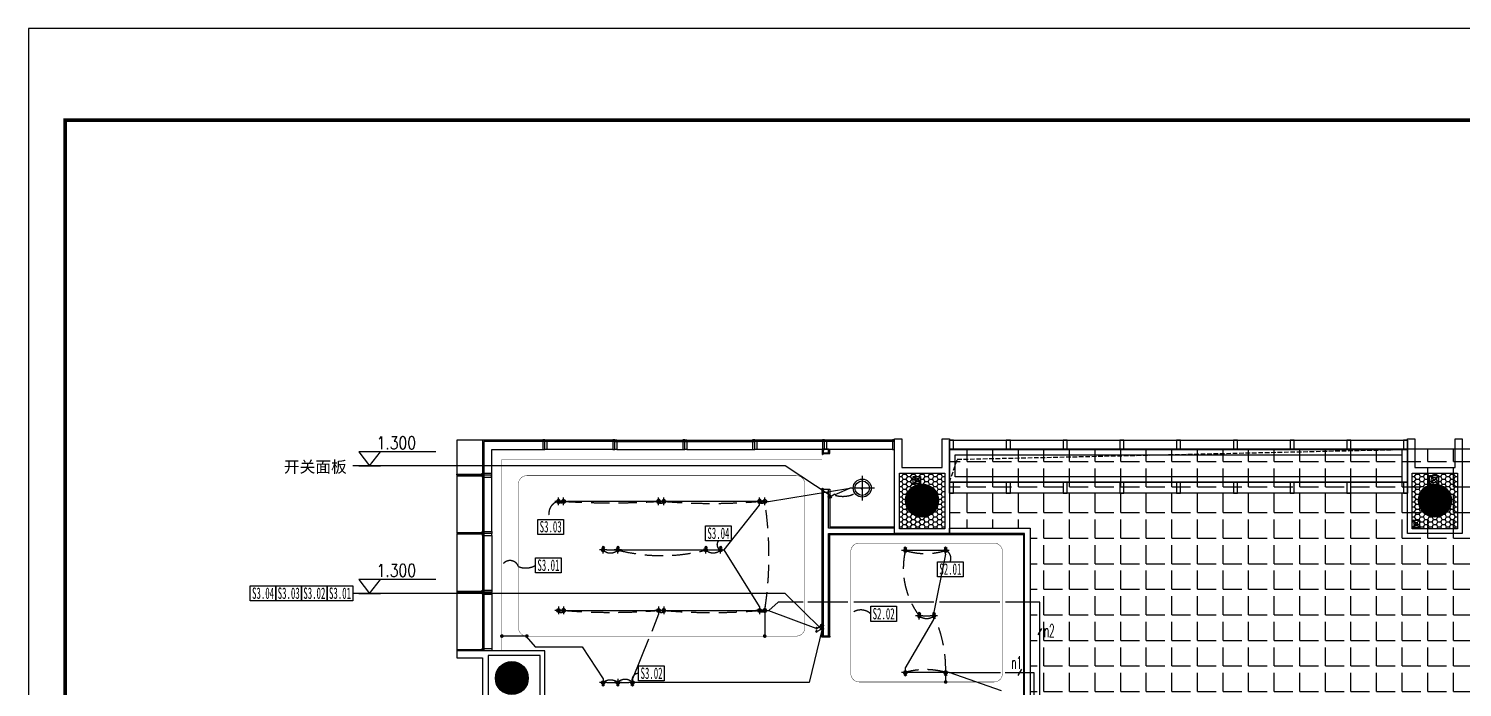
# Model space of a CAD drawing. Extents: x -284868 to 304789, y -137694 to 137894.
# Drawn here: x -21447 to 17694, y 12505 to 30502 of the extents above; entities that cross this region are included whole.
import ezdxf
from ezdxf.enums import TextEntityAlignment as Align

# ---------------------------------------------------------------- set-up
doc = ezdxf.new("R2010")
doc.units = 0
for name, pattern in [('DASH', [0.35, 0.25, -0.1]), ('DASHDOT', [1, 0.5, -0.25, 0, -0.25]), ('DASHED', [0.75, 0.5, -0.25])]:
    doc.linetypes.add(name, pattern=pattern)
doc.layers.get('0').update_dxf_attribs({"linetype": 'CONTINUOUS'})
for name, color, linetype in [('0-墙', 4, 'CONTINUOUS'), ('0-建筑外轮廓', 8, 'CONTINUOUS'), ('0-建筑柱体', 251, 'CONTINUOUS'), ('0-开关', 240, 'CONTINUOUS'), ('0-开关尺寸', 240, 'CONTINUOUS'), ('0-文字说明', 3, 'CONTINUOUS'), ('0-消防栓(给排水)', 9, 'CONTINUOUS'), ('0-窗', 11, 'CONTINUOUS'), ('0-非设计区域', 251, 'CONTINUOUS'), ('C-天花灯具', 3, 'CONTINUOUS'), ('P-完成面', 42, 'CONTINUOUS'), ('TEL_TITLE', 7, 'CONTINUOUS'), ('TEXT_照明_回路标注', 41, 'CONTINUOUS'), ('WIRE-照明', 130, 'CONTINUOUS')]:
    doc.layers.add(name, color=color, linetype=linetype)
doc.styles.add('ARC', font='ARCHSTYL.SHX', dxfattribs={"width": 0.8})
doc.styles.add('HZ_e', font='simplex.shx', dxfattribs={"width": 0.8, "bigfont": 'hztxt.shx'})
doc.styles.add('TT', font='')
doc.styles.add('单线体', font='romans.shx', dxfattribs={"width": 0.8, "bigfont": 'hztxt.shx'})
doc.styles.get('TT').set_extended_font_data('SimSun')
doc.dimstyles.new('ARROW-40', dxfattribs={"dimscale": 40, "dimtxt": 1.5, "dimasz": 0.01, "dimexe": 1, "dimexo": 1, "dimgap": 0.5, "dimtad": 1, "dimdec": 4, "dimrnd": 1, "dimzin": 12, "dimdsep": 46, "dimtxsty": 'ARC', "dimblk1": 'ARROW', "dimblk2": 'ARROW', "dimsah": 1, "dimcen": 0, "dimdle": 1, "dimclrd": 2, "dimclre": 2, "dimclrt": 2, "dimadec": 0, "dimazin": 0, "dimtfac": 0.005, "dimtdec": 4, "dimtix": 1, "dimtmove": 2, "dimatfit": 3, "dimldrblk": 'ARROW', "dimfxl": 1, "dimtolj": 1, "dimtzin": 0, "dimarcsym": 0})

# ---------------------------------------------------------------- blocks, each defined once
blk = doc.blocks.new('_YZH')
at = {"const_width": 0.5}
blk.add_lwpolyline([(-0.25, 0, 1), (0.25, 0, 1)], format="xyb", close=True, dxfattribs=at)
at = {"color": 4}
blk.add_circle((0, 0), 0.5, dxfattribs=at)
blk = doc.blocks.new('sgASGHHHH')
at = {"xscale": 900, "yscale": 900, "zscale": 900}
for p in [(-108646, -884824), (-94646, -884824), (-119846, -889674)]:
    blk.add_blockref('_YZH', p, dxfattribs=at)
blk = doc.blocks.new('A$C3B8026B3')
for p, q in [((950, 52205), (950, 54450)), ((950, 54450), (2345, 54450)), ((4255, 54450), (2455, 54450)), ((4365, 54450), (6165, 54450)), ((6275, 54450), (8075, 54450)), ((9985, 54450), (8185, 54450)), ((11895, 54450), (10095, 54450)), ((0, 53755, 0), (0, 53769, 0)), ((0, 53769, 0), (687, 53769, 0)), ((687, 53755, 0), (0, 53755, 0)), ((0, 53743, 0), (0, 53728, 0)), ((687, 53743, 0), (0, 53743, 0)), ((0, 53728, 0), (687, 53728, 0)), ((687, 53749, 0), (687, 53804, 0)), ((687, 53804, 0), (948, 53804, 0)), ((687, 53769, 0), (687, 53755, 0)), ((687, 53749, 0), (687, 53694, 0)), ((948, 53749, 0), (687, 53749, 0)), ((948, 53749, 0), (687, 53749, 0)), ((687, 53728, 0), (687, 53743, 0)), ((687, 53694, 0), (948, 53694, 0)), ((948, 53804, 0), (948, 53749, 0)), ((948, 53694, 0), (948, 53749, 0)), ((950, 52095), (950, 50605)), ((950, 50495), (950, 49005))]:
    blk.add_line(p, q)
for points in [[(700, 54700), (0, 54700), (0, 52156)], [(2400, 54700), (700, 54700)], [(700, 54700), (700, 52150)], [(2400, 54662), (738, 54662)], [(738, 54662), (738, 52150)], [(4310, 54700), (2400, 54700)], [(4310, 54662), (2400, 54662)], [(4310, 54700), (6220, 54700)], [(4310, 54662), (6220, 54662)], [(6220, 54700), (8130, 54700)], [(6220, 54662), (8130, 54662)], [(10040, 54700), (8130, 54700)], [(10040, 54662), (8130, 54662)], [(11950, 54700), (10040, 54700)], [(11950, 54662), (10040, 54662)], [(0, 52144), (0, 50556)], [(700, 52150), (700, 50550)], [(738, 52150), (738, 50550)], [(0, 50544), (0, 48956)], [(700, 50550), (700, 48950)], [(738, 50550), (738, 48950)]]:
    blk.add_lwpolyline(points)
for points in [[(2400, 54712), (2345, 54712), (2345, 54450), (2400, 54450)], [(2400, 54712), (2455, 54712), (2455, 54450), (2400, 54450)], [(4310, 54712), (4255, 54712), (4255, 54450), (4310, 54450)], [(4310, 54712), (4365, 54712), (4365, 54450), (4310, 54450)], [(6220, 54712), (6165, 54712), (6165, 54450), (6220, 54450)], [(6220, 54712), (6275, 54712), (6275, 54450), (6220, 54450)], [(8130, 54712), (8075, 54712), (8075, 54450), (8130, 54450)], [(8130, 54712), (8185, 54712), (8185, 54450), (8130, 54450)], [(10040, 54712), (9985, 54712), (9985, 54450), (10040, 54450)], [(10040, 54712), (10095, 54712), (10095, 54450), (10040, 54450)], [(11950, 54712), (11895, 54712), (11895, 54450), (11950, 54450)], [(688, 52150), (688, 52205), (950, 52205), (950, 52150)], [(688, 52150), (688, 52095), (950, 52095), (950, 52150)], [(688, 50550), (688, 50605), (950, 50605), (950, 50550)], [(688, 50550), (688, 50495), (950, 50495), (950, 50550)], [(688, 48950), (688, 49005), (950, 49005), (950, 48950)]]:
    blk.add_lwpolyline(points, close=True)
at = {"elevation": 0}
blk.add_lwpolyline([(688, 52156), (688, 52170), (0, 52170), (0, 52156)], close=True, dxfattribs=at)
for points in [[(0, 52144), (688, 52144), (688, 52129), (0, 52129)], [(0, 50556), (688, 50556), (688, 50570), (0, 50570)], [(0, 50544), (688, 50544), (688, 50529), (0, 50529)], [(0, 48956), (688, 48956), (688, 48970), (0, 48970)]]:
    blk.add_lwpolyline(points, dxfattribs=at)
blk = doc.blocks.new('A$C770634BF')
at = {"layer": '0-建筑外轮廓'}
h = blk.add_hatch(dxfattribs=at)
h.set_pattern_fill('HONEY', color=251, scale=50)
h.set_pattern_definition([(0, (-82816.545, 746571.914), (119.0625, 68.74075), [79.375, -158.75]), (120, (-82816.545, 746571.914), (-119.062486, 68.7407746), [79.375, -158.75]), (60, (-82816.545, 746571.914), (1.4e-05, 137.4815246), [-158.75, 79.375])])
h.paths.add_polyline_path([(10430, 900), (11670, 900), (11670, -619), (10430, -619)])
h = blk.add_hatch(dxfattribs=at)
h.set_pattern_fill('HONEY', color=251, scale=50)
h.set_pattern_definition([(0, (-68816.545, 746571.914), (119.0625, 68.74075), [79.375, -158.75]), (120, (-68816.545, 746571.914), (-119.062486, 68.7407746), [79.375, -158.75]), (60, (-68816.545, 746571.914), (1.4e-05, 137.4815246), [-158.75, 79.375])])
h.paths.add_polyline_path([(24430, 900), (25670, 900), (25670, -619), (24430, -619)])
at = {"layer": '0-建筑外轮廓', "color": 42}
for points in [[(10300, -750), (10300, 1840), (10500, 1840), (10500, 1050), (11600, 1050), (11600, 1840), (11800, 1840), (11800, -750)], [(24300, -750), (24300, 1840), (24500, 1840), (24500, 1050), (25600, 1050), (25600, 1840), (25800, 1840), (25800, -750)], [(10430, 900), (11670, 900), (11670, -619), (10430, -619)], [(24430, 900), (25670, 900), (25670, -619), (24430, -619)], [(750, -3950), (-1650, -3950), (-1650, -4150), (-950, -4150), (-950, -5250), (-1650, -5250), (-1650, -5450), (750, -5450)]]:
    blk.add_lwpolyline(points, close=True, dxfattribs=at)
at = {"layer": '0-建筑外轮廓', "color": 251}
for points in [[(10430, -620), (10430, 900), (11670, 900), (11670, -620)], [(24430, -620), (24430, 900), (25670, 900), (25670, -620)], [(620, -4080), (-800, -4080), (-800, -5320), (620, -5320)]]:
    blk.add_lwpolyline(points, close=True, dxfattribs=at)
blk = doc.blocks.new('dhdhjdlll')
for points in [[(94617, -890022), (94727, -890022), (94727, -889772), (94617, -889772)], [(94617, -891222), (94727, -891222), (94727, -890922), (94617, -890922)]]:
    blk.add_lwpolyline(points, close=True)
blk = doc.blocks.new('tynyc3')
for points in [[(94617, -889772), (107117, -889772), (107117, -890022), (94617, -890022)], [(94617, -890922), (107117, -890922), (107117, -891222), (94617, -891222)]]:
    blk.add_lwpolyline(points, close=True)
for p in [(0, 0), (1550, 0), (3100, 0), (4650, 0), (6200, 0), (7750, 0), (9300, 0), (10850, 0), (12390, 0)]:
    blk.add_blockref('dhdhjdlll', p)
blk = doc.blocks.new('A$C10332E08')
for p, q in [((250, 0), (0, 250)), ((250, 250), (0, 0))]:
    blk.add_line(p, q)
blk.add_lwpolyline([(0, 250), (250, 250), (250, 0), (0, 0)], close=True)
blk = doc.blocks.new('A$C2AC726D9')
for centre, radius in [((25025, 709), 75), ((10904, 708), 50), ((24530, -489), 50)]:
    blk.add_circle(centre, radius)
at = {"xscale": 0.8, "yscale": 0.8, "zscale": 0.8, "rotation": 270}
for p in [(10804, 808), (24430, -389)]:
    blk.add_blockref('A$C10332E08', p, dxfattribs=at)
at = {"rotation": 270}
blk.add_blockref('A$C10332E08', (24900, 834), dxfattribs=at)
blk = doc.blocks.new('双联单控开关(平面）【SNP】')
at = {"const_width": 44.8}
blk.add_lwpolyline([(-22, 45, 1), (22, 45, 1)], format="xyb", close=True, dxfattribs=at)
for points in [[(26, 81), (93, 178), (130, 153)], [(147, 177), (111, 203), (93, 178)], [(130, 153), (93, 178)], [(130, 153), (93, 178)]]:
    blk.add_lwpolyline(points)
blk.add_circle((0, 45), 44.8)
blk = doc.blocks.new('*U25')
at = {"rotation": 317.7964611316081}
blk.add_blockref('双联单控开关(平面）【SNP】', (-10, -11), dxfattribs=at)
blk = doc.blocks.new('单联单控开关(平面）【SNP】')
at = {"const_width": 44.8}
blk.add_lwpolyline([(-22, 43, 1), (22, 47, 1)], format="xyb", close=True, dxfattribs=at)
blk.add_lwpolyline([(26, 81), (93, 178), (129, 152)])
blk.add_circle((0, 45), 44.8)
blk = doc.blocks.new('*U24')
at = {"rotation": 317.7964611316081}
blk.add_blockref('单联单控开关(平面）【SNP】', (-10, -11), dxfattribs=at)
blk = doc.blocks.new('*U250')
for p, q in [((-75, 0), (-46, 29, 0)), ((-75, 0), (-46, -29)), ((75, 0), (-75, 0)), ((0, -75), (0, 75))]:
    blk.add_line(p, q)
for radius in [37.5, 15]:
    blk.add_circle((0, 0), radius)
blk = doc.blocks.new('453')
at = {"color": 251, "ltscale": 50}
for p, q in [((-142126.2, -422268.8), (-142126.2, -422378.8)), ((-142071.2, -422323.8), (-142181.2, -422323.8))]:
    blk.add_line(p, q, dxfattribs=at)
at = {"ltscale": 50}
blk.add_circle((-142126.2, -422323.8), 40, dxfattribs=at)
at = {"color": 251, "ltscale": 50}
blk.add_circle((-142126.2, -422323.8), 32, dxfattribs=at)
blk = doc.blocks.new('L-可调筒灯1')
for p, q in [((0, 75), (0, -75)), ((-75, 0), (75, 0))]:
    blk.add_line(p, q)
for radius in [37.5, 15]:
    blk.add_circle((0, 0), radius)
blk = doc.blocks.new('ARROW')
at = {"color": 2}
blk.add_lwpolyline([(0, 0), (-75, 130), (-97, 117), (-29, 0), (-97, -117), (-75, -130)], close=True, dxfattribs=at)
for points in [[(-29, 0), (0, 0), (-97, 117), (-75, 130)], [(-97, -117), (-75, -130), (-29, 0), (0, 0)]]:
    blk.add_solid(points, dxfattribs=at)
blk = doc.blocks.new('*U252')
at = {"color": 3}
blk.add_line((-1.68, 0), (1.68, 0), dxfattribs=at)
blk.add_lwpolyline([(10.32, 2.18), (-1.68, 2.18), (0, 0), (1.68, 2.18)], dxfattribs=at)
at = {"style": '单线体', "width": 0.8}
blk.add_attdef('%%P0.000', (1.08, 2.58), '', height=2, dxfattribs=at)
blk = doc.blocks.new('1')
at = {"color": 8, "linetype": 'DASHED', "ltscale": 1000}
for points in [[(-8014, 26543, 0.27247), (-7285, 26740, -4.069113)], [(-15575, 23400, 0.8378), (-15435, 23400, 0.041708), (-12841, 23400, 0.804609), (-12701, 23400, 0.044714), (-10085, 23400, 0.543119), (-9945, 23400, 0.077985), (-9945, 26379, -0.704616), (-10085, 26379, -0.042539), (-12701, 26379, -0.726595), (-12841, 26379, -0.031614), (-15435, 26379, -0.535221), (-15575, 26379, 0.513768), (-15792, 25888, 0.014025)], [(-14358, 25050, 0.404773), (-13958, 25050, 0.127715), (-11554, 25050, 0.39001), (-11154, 25050, -0.498954), (-11211, 25298, -0.466491)], [(-17120, 24619, -0.673019), (-16669, 24599, 0.237221), (-16203, 24632, -0.27511)], [(-6107, 21707, -0.136631), (-5006, 21707, 0.11613), (-5325, 23250, -0.354004), (-5725, 23250, -0.221518), (-6107, 25036, 0.150799), (-5006, 25036, -0.42738), (-4880, 24731, -0.00055)], [(-7595, 23304, -0.392796), (-7050, 23306, 0.960317)], [(-14358, 21430, -0.335273), (-13958, 21430, -0.425586), (-13558, 21430, -0.540836), (-13380, 21679, 0.02099)]]:
    blk.add_lwpolyline(points, format="xyb", dxfattribs=at)
at = {"layer": '0-文字说明', "color": 3, "ltscale": 0.5}
for points in [[(-16142, 25888), (-15442, 25888), (-15442, 25477), (-16142, 25477)], [(-11561, 25710), (-10861, 25710), (-10861, 25298), (-11561, 25298)], [(-16203, 24837), (-15503, 24837), (-15503, 24426), (-16203, 24426)], [(-5230, 24731), (-4530, 24731), (-4530, 24320), (-5230, 24320)], [(-23994, 24071), (-23294, 24071), (-23294, 23660), (-23994, 23660)], [(-23294, 24071), (-22594, 24071), (-22594, 23660), (-23294, 23660)], [(-22594, 24071), (-21894, 24071), (-21894, 23660), (-22594, 23660)], [(-21894, 24071), (-21194, 24071), (-21194, 23660), (-21894, 23660)], [(-7050, 23512), (-6350, 23512), (-6350, 23100), (-7050, 23100)], [(-13387, 21885), (-12687, 21885), (-12687, 21474), (-13387, 21474)]]:
    blk.add_lwpolyline(points, close=True, dxfattribs=at)
at = {"xscale": 174.9997868504648, "yscale": 174.9997868504648, "zscale": 174.9997868504648}
for p in [(-20733, 27352), (-20733, 23865)]:
    blk.add_blockref('*U252', p, dxfattribs=at).add_auto_attribs({'%%P0.000': '1.300'})
at = {"color": 3, "style": 'TT'}
blk.add_text('开关面板', height=315, dxfattribs=at).set_placement((-23074, 27165))
for s, width, p, p2 in [('S3.03', 0.484712, (-16090, 25532), (-15488, 25532)), ('S3.04', 0.479009, (-11510, 25353), (-10908, 25353)), ('S3.01', 0.542877, (-16151, 24481), (-15550, 24481)), ('S2.01', 0.542877, (-5178, 24375), (-4576, 24375)), ('S3.04', 0.479009, (-23942, 23715), (-23340, 23715)), ('S3.03', 0.484712, (-23242, 23715), (-22640, 23715)), ('S3.02', 0.484712, (-22542, 23715), (-21940, 23715)), ('S3.01', 0.542877, (-21842, 23715), (-21240, 23715)), ('S2.02', 0.484712, (-6999, 23155), (-6397, 23155)), ('S3.02', 0.484712, (-13335, 21529), (-12734, 21529))]:
    blk.add_text(s, height=310.3, dxfattribs=dict(at, width=width)).set_placement(p, p2, align=Align.FIT)
at = {"color": 31}
for points in [[(-8130, 26518), (-9384, 27352), (-21194, 27352)], [(-8419, 22918), (-9384, 23865), (-21194, 23865)]]:
    blk.add_leader(points, dimstyle='ARROW-40', override={"dimscale": 1, "dimtad": 0}, dxfattribs=at)

msp = doc.modelspace()

# ---------------------------------------------------------------- hatches: boundary and pattern name
at = {"layer": '0-非设计区域', "ltscale": 3}
h = msp.add_hatch(dxfattribs=at)
h.set_pattern_fill('ANGLE', color=256, scale=100)
h.set_pattern_definition([(0, (-422606.9, 452446.1), (0, 698.5), [508, -190.5]), (90, (-422606.9, 452446.1), (-698.5, 4e-14), [508, -190.5])])
h.paths.add_polyline_path([(3694, 19008), (3694, 16857), (5894, 16857), (5894, 6107), (17444, 6107), (17444, -11493), (19244, -11493), (19244, -1140), (28694, -1140), (28694, 19008)])

# ---------------------------------------------------------------- linework, layer by layer
at = {"layer": '0-墙', "ltscale": 3}
msp.add_lwpolyline([(244, 18908), (394, 18908), (394, 19008), (244, 19008)], close=True, dxfattribs=at)
for points in [[(394, 16857), (394, 17908), (244, 17908), (244, 13907), (394, 13907), (394, 16707), (2194, 16707), (2194, 16857), (394, 16857)], [(3694, 16857), (5894, 16857), (5894, 8107), (5744, 8107), (5744, 16707), (3694, 16707), (3694, 16857)]]:
    msp.add_lwpolyline(points, dxfattribs=at)
at = {"layer": '0-窗', "color": 6, "linetype": 'DASH', "ltscale": 500}
msp.add_lwpolyline([(3694, 18107), (3903, 18735), (16194, 19007)], dxfattribs=at)
at = {"layer": '0-窗'}
for points in [[(3694, 19007), (16194, 19007), (16194, 18107), (3694, 18107)], [(16044, 18257), (3844, 18257), (3844, 18857), (16044, 18857)]]:
    msp.add_lwpolyline(points, close=True, dxfattribs=at)
at = {"layer": '0-非设计区域', "ltscale": 3}
msp.add_lwpolyline([(3694, 19008), (3694, 16857), (5894, 16857), (5894, 6107), (17444, 6107), (17444, -11493), (19244, -11493), (19244, -1140), (28694, -1140), (28694, 19008)], close=True, dxfattribs=at)
at = {"layer": 'C-天花灯具', "color": 6, "linetype": 'DASHDOT', "ltscale": 200, "const_width": 10}
msp.add_lwpolyline([(-8527, 13507), (-8526, 18728), (214, 18728)], dxfattribs=at)
for points in [[(-486, 18288), (-7846, 18288, 0.414214), (-8076, 18058), (-8076, 14136, 0.414214), (-7846, 13906), (-486, 13906, 0.414214), (-256, 14136), (-256, 18058, 0.414214)], [(4908, 16447), (1229, 16447, 0.414214), (999, 16217), (999, 12881, 0.414214), (1229, 12651), (4908, 12651, 0.414214), (5138, 12881), (5138, 16217, 0.414214)]]:
    msp.add_lwpolyline(points, format="xyb", close=True, dxfattribs=at)
at = {"layer": 'P-完成面'}
for points in [[(214, 19008), (214, 18868), (229, 18868), (229, 18883)], [(264, 18893), (429, 18893), (429, 18898), (424, 18898), (424, 19008)], [(214, 13902), (214, 17948), (229, 17948), (229, 17933)], [(264, 17923), (429, 17923), (429, 17918), (424, 17918), (424, 16887), (2194, 16887)], [(424, 13902), (424, 16677), (5714, 16677), (5714, 12237), (4994, 12237)]]:
    msp.add_lwpolyline(points, dxfattribs=at)
for points in [[(264, 18883), (264, 18908), (226, 18908), (226, 18883)], [(264, 17933), (264, 17908), (226, 17908), (226, 17933)], [(199, 13902), (199, 13882), (439, 13882), (439, 13902)]]:
    msp.add_lwpolyline(points, close=True, dxfattribs=at)
at = {"layer": 'TEL_TITLE'}
msp.add_lwpolyline([(-21447, -53598), (37953, -53598), (37953, 30502), (-21447, 30502)], close=True, dxfattribs=at)
at = {"layer": 'TEL_TITLE', "const_width": 100}
msp.add_lwpolyline([(-20447, -52598), (36953, -52598), (36953, 28002), (-20447, 28002)], close=True, dxfattribs=at)
at = {"layer": 'TEXT_照明_回路标注'}
for p, q in [((6205, 14110), (6105, 13939)), ((5655, 13000), (5555, 12829))]:
    msp.add_line(p, q, dxfattribs=at)
at = {"layer": 'WIRE-照明', "elevation": 0}
for points in [[(-1248, 17586), (970, 17948)], [(-1594, 17586), (-6737, 17586)], [(-1491, 14710), (-2460, 16258), (-1491, 17483)], [(-6737, 14607), (-1594, 14607)], [(-4247, 14504), (-4438, 14033)], [(-1351, 14504), (-1351, 13906)], [(-1248, 14607), (43, 14119)], [(-4526, 13818), (-4964, 12737)]]:
    msp.add_lwpolyline(points, dxfattribs=at)
at = {"layer": 'WIRE-照明'}
for points in [[(569, 17770), (970, 17948)], [(-5664, 16258), (-2660, 16258)], [(3488, 16244), (2587, 16244)], [(3588, 16144), (3269, 14557)], [(-301, 14836), (-980, 14836), (-1237, 14603)], [(922, 14836), (-170, 14836)], [(3264, 14836), (1082, 14836)], [(5063, 14836), (3423, 14836)], [(6155, 9806), (6155, 14836), (5226, 14836)], [(214, 14107), (-137, 12637), (-4864, 12637)], [(2487, 13018), (3269, 14357)], [(2969, 14457), (3169, 14457)], [(-7846, 13906), (-8527, 13906)], [(-7866, 13892), (-7615, 13611), (-6336, 13611), (-5764, 12737)], [(-5664, 12637), (-5064, 12637)], [(3488, 12915), (2587, 12915)], [(3588, 12815), (3588, 12651)], [(3688, 12915), (5088, 12915)], [(5117, 12408), (3688, 12915)], [(5216, 12915), (5995, 12915), (5995, 9806)]]:
    msp.add_lwpolyline(points, dxfattribs=at)
at = {"layer": 'WIRE-照明', "const_width": 50}
for points in [[(-8552, 13906, 1), (-8502, 13906, 1)], [(-7871, 13906, 1), (-7821, 13906, 1)], [(3565, 12651, 1), (3615, 12651, 1)]]:
    msp.add_lwpolyline(points, format="xyb", close=True, dxfattribs=at)
at = {"layer": 'WIRE-照明', "const_width": 50, "elevation": 0}
msp.add_lwpolyline([(-1376, 13906, 1), (-1326, 13906, 1)], format="xyb", close=True, dxfattribs=at)

# ---------------------------------------------------------------- block references
msp.add_blockref('1', (8594, -8793))
at = {"color": 0}
msp.add_blockref('A$C770634BF', (-8106, 17457), dxfattribs=at)
at = {"layer": '0-建筑柱体'}
msp.add_blockref('sgASGHHHH', (111590, 902431), dxfattribs=at)
at = {"layer": '0-开关', "linetype": 'DASHED', "ltscale": 300, "xscale": 0.9598214285157681, "yscale": 0.9598214285157681, "zscale": 0.9598214285157681}
for name, p, rotation in [('*U24', (412, 17684), 17.43725188324627), ('*U25', (226, 14133), 197.4372518832462)]:
    msp.add_blockref(name, p, dxfattribs=dict(at, rotation=rotation))
at = {"layer": '0-开关尺寸', "linetype": 'DASHED', "ltscale": 300, "xscale": 0.9598214285157681, "yscale": 0.9598214285157681, "zscale": 0.9598214285157681, "rotation": 197.4372518832462}
msp.add_blockref('*U25', (226, 14220), dxfattribs=at)
at = {"layer": '0-消防栓(给排水)', "color": 0}
msp.add_blockref('A$C2AC726D9', (-8106, 17460), dxfattribs=at)
at = {"layer": '0-窗'}
for name, p in [('A$C3B8026B3', (-9756, -35443)), ('tynyc3', (-90923, 909029))]:
    msp.add_blockref(name, p, dxfattribs=at)
at = {"layer": 'C-天花灯具', "xscale": 6.167444165884774, "yscale": 6.167444165884774, "zscale": 6.167444165884774}
msp.add_blockref('453', (877865, 2622606), dxfattribs=at)
at = {"layer": 'C-天花灯具'}
for name, p, xscale, yscale, zscale, rotation in [('L-可调筒灯1', (-6981, 17586, 0), -1.375, 1.375, 1.375, 270), ('L-可调筒灯1', (-6841, 17586, 0), 1.375, 1.375, 1.375, 90), ('L-可调筒灯1', (-4247, 17586, 0), -1.375, 1.375, 1.375, 270), ('L-可调筒灯1', (-4107, 17586, 0), 1.375, 1.375, 1.375, 90.00000000000003), ('L-可调筒灯1', (-1491, 17586, 0), -1.375, 1.375, 1.375, 270), ('L-可调筒灯1', (-1351, 17586, 0), 1.375, 1.375, 1.375, 90.00000000000003), ('*U250', (-5764, 16258), -1.333333333333333, 1.333333333333333, 1.333333333333333, 90), ('*U250', (-5364, 16258), -1.333333333333333, 1.333333333333333, 1.333333333333333, 90), ('*U250', (-2960, 16258), 1.333333333333333, 1.333333333333333, 1.333333333333333, 270), ('*U250', (-2560, 16258), 1.333333333333333, 1.333333333333333, 1.333333333333333, 270), ('*U250', (2487, 16244), -1.333333333333333, 1.333333333333333, 1.333333333333333, 90), ('*U250', (3588, 16244), -1.333333333333333, 1.333333333333333, 1.333333333333333, 90), ('L-可调筒灯1', (-6981, 14607, 0), 1.375, 1.375, 1.375, 270), ('L-可调筒灯1', (-6841, 14607, 0), -1.375, 1.375, 1.375, 90), ('L-可调筒灯1', (-4247, 14607, 0), 1.375, 1.375, 1.375, 270), ('L-可调筒灯1', (-4107, 14607, 0), -1.375, 1.375, 1.375, 90), ('L-可调筒灯1', (-1491, 14607, 0), 1.375, 1.375, 1.375, 270), ('L-可调筒灯1', (-1351, 14607, 0), -1.375, 1.375, 1.375, 90), ('*U250', (2869, 14457), -1.333333333333333, 1.333333333333333, 1.333333333333333, 90), ('*U250', (3269, 14457), -1.333333333333333, 1.333333333333333, 1.333333333333333, 90), ('*U250', (2487, 12915), 1.333333333333333, 1.333333333333333, 1.333333333333333, 90.00000000000003), ('*U250', (3588, 12915), 1.333333333333333, 1.333333333333333, 1.333333333333333, 90.00000000000003), ('*U250', (-5764, 12637), 1.333333333333333, 1.333333333333333, 1.333333333333333, 90.00000000000003), ('*U250', (-5364, 12637), 1.333333333333333, 1.333333333333333, 1.333333333333333, 90.00000000000003), ('*U250', (-4964, 12637), 1.333333333333333, 1.333333333333333, 1.333333333333333, 90.00000000000003)]:
    msp.add_blockref(name, p, dxfattribs=dict(at, xscale=xscale, yscale=yscale, zscale=zscale, rotation=rotation))

# ---------------------------------------------------------------- texts
at = {"layer": 'TEXT_照明_回路标注', "style": 'HZ_e', "width": 0.5}
for s, p in [('n2', (6270, 13880, 0)), ('n1', (5383, 13008, 0))]:
    msp.add_text(s, height=350, dxfattribs=at).set_placement(p)

doc.saveas('drawing.dxf')
